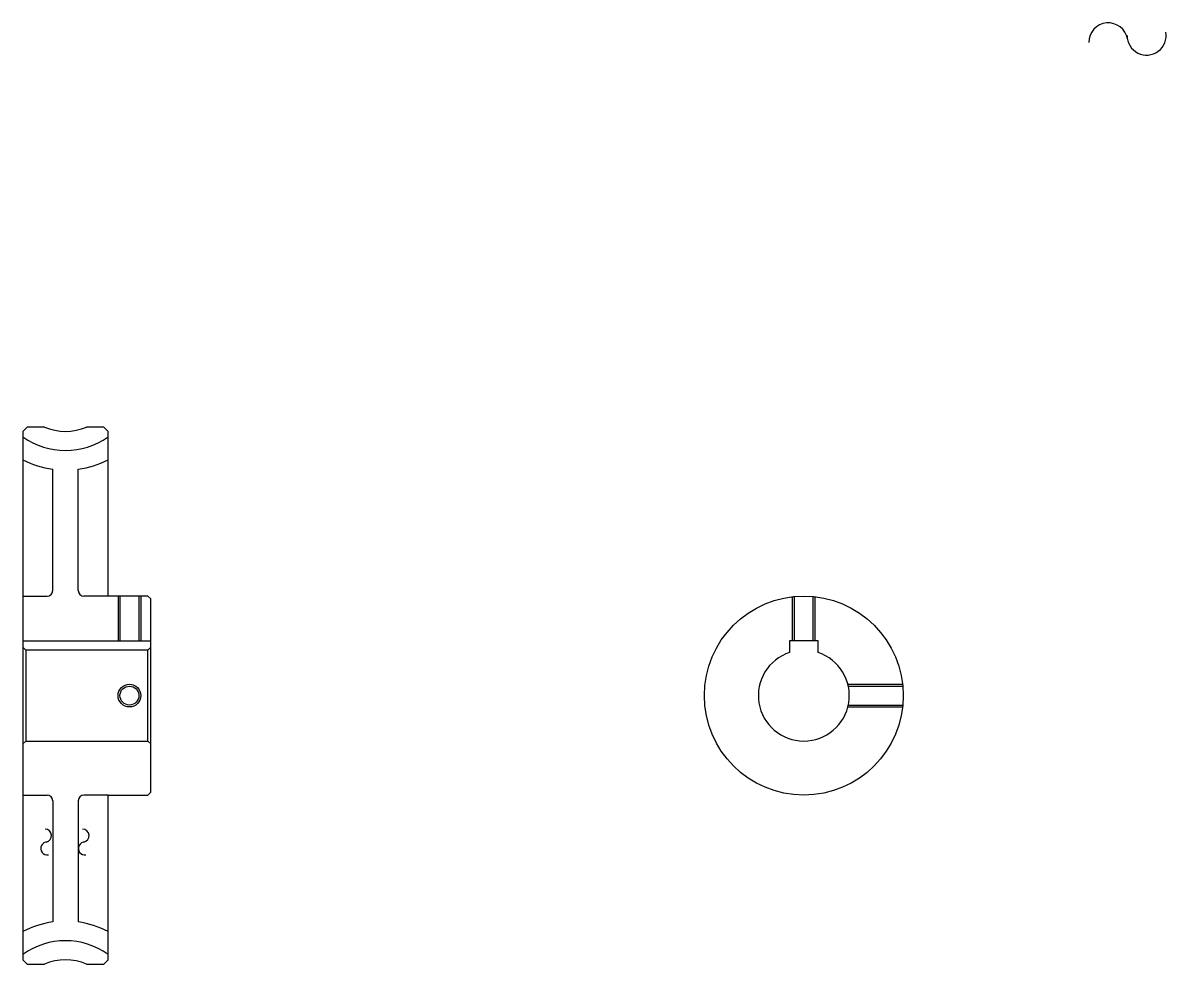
# Model space of a CAD drawing. Header units: metres. Extents: x 167 to 569, y 103 to 435.
import ezdxf

# ---------------------------------------------------------------- set-up
doc = ezdxf.new("R2010")
doc.units = ezdxf.units.M

msp = doc.modelspace()

# ---------------------------------------------------------------- linework, layer by layer
at = {"color": 4}
for p, q in [((177.132645, 234.780609), (177.132645, 277.4422)), ((186.132645, 234.780609), (186.132645, 277.4422)), ((196.632645, 232.780609), (188.132645, 232.780609)), ((166.632645, 217.080612), (211.632645, 217.080612)), ((211.632645, 214.780609), (210.632645, 213.780609)), ((166.632645, 180.780609), (167.632645, 181.780609)), ((211.632645, 180.780609), (210.632645, 181.780609)), ((196.632645, 162.780609), (188.132645, 162.780609)), ((177.132645, 160.780609), (177.132645, 118.119019)), ((186.132645, 160.780609), (186.132645, 118.119019))]:
    msp.add_line(p, q, dxfattribs=at)
for points in [[(174.233322, 292.280609), (168.132645, 292.280609), (166.632645, 290.780609), (166.632645, 180.780609)], [(189.031967, 103.280609), (195.132645, 103.280609), (196.632645, 104.780609), (196.632645, 162.780609), (210.632645, 162.780609), (211.632645, 163.780609), (211.632645, 231.780609), (210.632645, 232.780609), (196.632645, 232.780609), (196.632645, 290.780609), (195.132645, 292.280609), (189.031967, 292.280609)], [(166.632645, 232.780609), (175.132645, 232.780609)], [(200.132645, 232.780609), (200.132645, 217.080612)], [(200.807648, 232.780609), (200.807648, 217.080612)], [(207.457642, 232.780609), (207.457642, 217.080612)], [(208.132645, 232.780609), (208.132645, 217.080612)], [(437.428589, 217.080612), (437.428589, 232.551285)], [(438.103577, 217.080612), (438.103577, 232.622314)], [(444.753601, 217.080612), (444.753601, 232.622314)], [(445.428589, 217.080612), (445.428589, 232.551285)], [(166.632645, 214.780609), (167.632645, 213.780609), (167.632645, 181.780609), (210.632645, 181.780609), (210.632645, 213.780609), (167.632645, 213.780609)], [(446.428589, 212.979294), (446.428589, 217.080612), (436.428589, 217.080612), (436.428589, 212.979294)], [(456.920532, 201.780609), (476.199219, 201.780609)], [(457.079285, 201.105606), (476.270264, 201.105606)], [(456.920532, 193.780609), (476.199219, 193.780609)], [(457.079285, 194.455612), (476.270264, 194.455612)], [(166.632645, 180.780609), (166.632645, 104.780609), (168.132645, 103.280609), (174.233322, 103.280609)], [(166.632645, 162.780609), (175.132645, 162.780609)]]:
    msp.add_lwpolyline(points, dxfattribs=at)
for centre, radius in [((441.428589, 197.780609), 35), ((204.132645, 197.780609), 3.325)]:
    msp.add_circle(centre, radius, dxfattribs=at)
at = {"color": 7}
msp.add_circle((204.132645, 197.780609), 4, dxfattribs=at)
for centre, radius, start, end in [((548.538269, 427.664062), 6.864796, 10, 180), ((562.059265, 430.048187), 6.864796, 180, 10), ((174.423553, 148.49234), 2.288265, 280, 90), ((187.648041, 148.49234), 2.288265, 280, 90), ((175.218262, 143.985336), 2.288265, 90, 280), ((188.442749, 143.985336), 2.288265, 90, 280)]:
    msp.add_arc(centre, radius, start, end, dxfattribs=at)
at = {"color": 4}
for centre, radius, start, end in [((181.632645, 309.780609), 19, 247.08045793, 292.91954207), ((181.632645, 309.780609), 25.75, 234.37171164, 305.62828836), ((181.632645, 309.780609), 32.65, 242.65012355, 262.07796856), ((181.632645, 309.780609), 32.65, 277.92203144, 297.34987645), ((175.132645, 234.780609), 2, 270, 0), ((188.132645, 234.780609), 2, 180, 270), ((188.132645, 234.780609), 2, 180, 270), ((441.428589, 197.780609), 16, 108.20995733, 71.79004267), ((175.132645, 160.780609), 2, 0, 90), ((188.132645, 160.780609), 2, 90, 180), ((188.132645, 160.780609), 2, 90, 180), ((181.632645, 85.780609), 32.65, 97.92203144, 117.34987645), ((181.632645, 85.780609), 32.65, 62.65012355, 82.07796856), ((181.632645, 85.780609), 25.75, 54.37171164, 125.62828836), ((181.632645, 85.780609), 19, 67.08045793, 112.91954207)]:
    msp.add_arc(centre, radius, start, end, dxfattribs=at)

doc.saveas('drawing.dxf')
